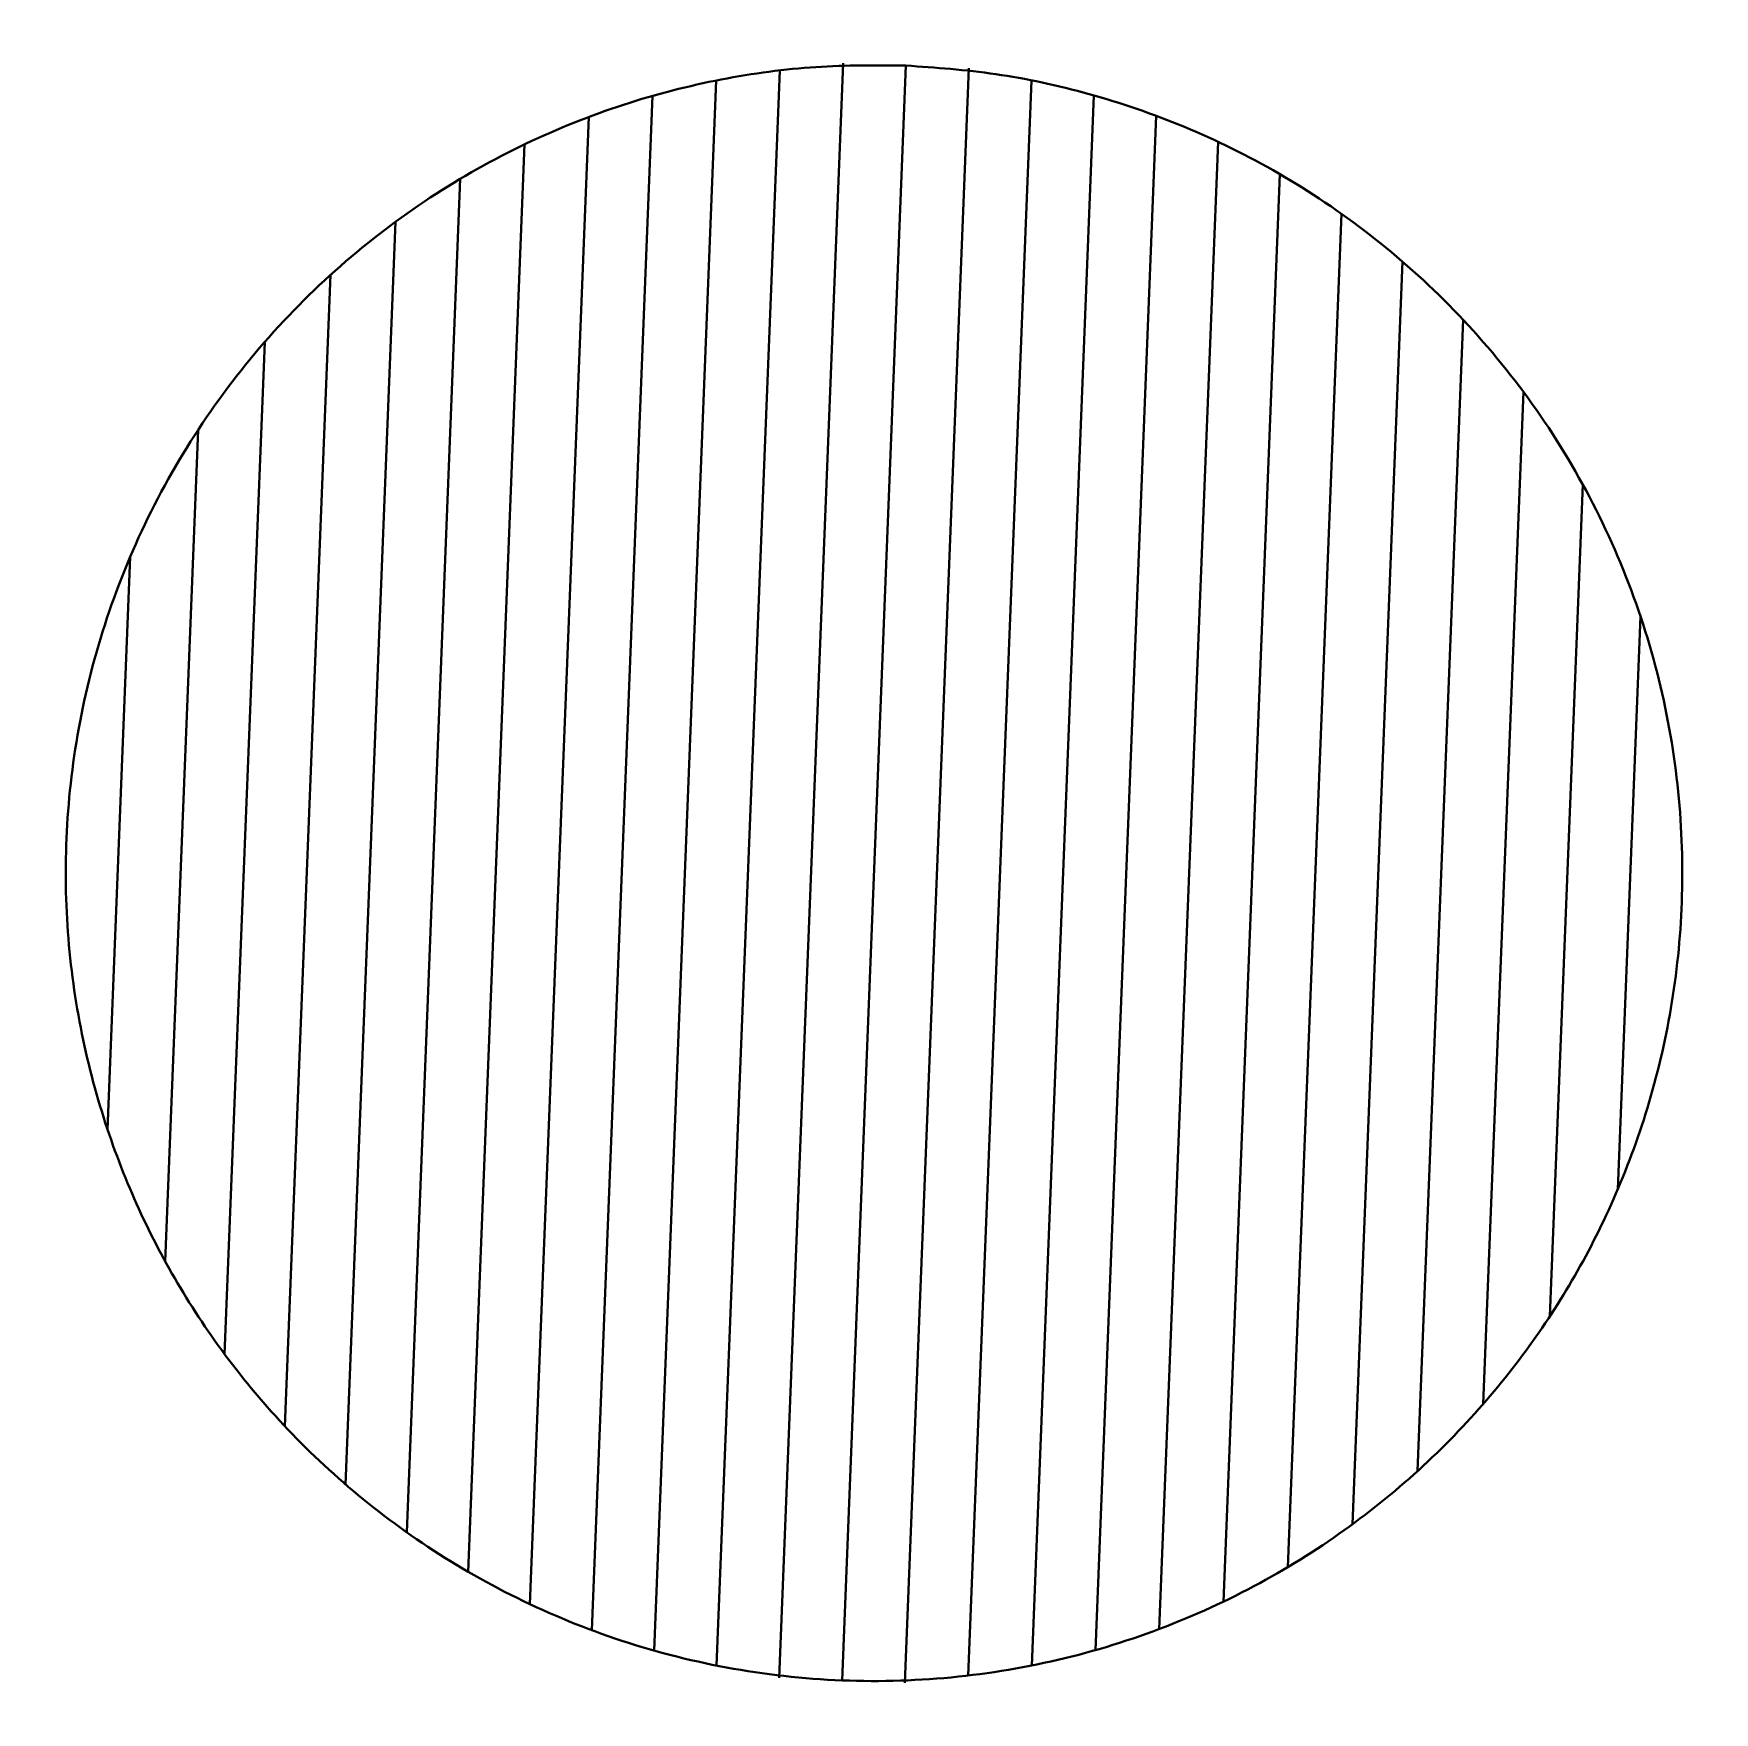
# Model space of a CAD drawing. Header units: metres. Extents: x 599858 to 604937, y 1147506 to 1148114.
# Drawn here: x 603350.352 to 603354.355, y 1147771.639 to 1147775.639 of the extents above; entities that cross this region are included whole.
import ezdxf

# ---------------------------------------------------------------- set-up
doc = ezdxf.new("R2010")
doc.units = ezdxf.units.M
doc.header["$MEASUREMENT"] = 0
doc.layers.add('TF_V_---_Bor--_2', color=140, linetype='Continuous', lineweight=40)
doc.layers.add('TV_U_APT_SSkrm', color=5, linetype='Continuous', lineweight=13)

# ---------------------------------------------------------------- blocks, each defined once
blk = doc.blocks.new('VBORING_8')
at = {"layer": 'TF_V_---_Bor--_2'}
for p, q in [((-0.15, 1.925), (-0.15, -1.925)), ((0, 1.925), (0, -1.925)), ((0.15, 1.925), (0.15, -1.925)), ((-0.3, 1.9015), (-0.3, -1.9015)), ((0.3, 1.9015), (0.3, -1.9015)), ((-0.45, 1.8717), (-0.45, -1.8717)), ((0.45, 1.8717), (0.45, -1.8717)), ((-0.6, 1.8291), (-0.6, -1.8291)), ((0.6, 1.8291), (0.6, -1.8291)), ((-0.75, 1.7729), (-0.75, -1.7729)), ((0.75, 1.7729), (0.75, -1.7729)), ((-0.9, 1.7017), (-0.9, -1.7017)), ((0.9, 1.7017), (0.9, -1.7017)), ((-1.05, 1.6134), (-1.05, -1.6134)), ((1.05, 1.6134), (1.05, -1.6134)), ((-1.2, 1.5052), (-1.2, -1.5052)), ((1.2, 1.5052), (1.2, -1.5052)), ((-1.35, 1.3723), (-1.35, -1.3723)), ((1.35, 1.3723), (1.35, -1.3723)), ((-1.5, 1.2065), (-1.5, -1.2065)), ((1.5, 1.2065), (1.5, -1.2065)), ((-1.65, 0.9915), (-1.65, -0.9915)), ((1.65, 0.9915), (1.65, -0.9915)), ((-1.8, 0.6824), (-1.8, -0.6824)), ((1.8, 0.6824), (1.8, -0.6824))]:
    blk.add_line(p, q, dxfattribs=at)
blk.add_rational_spline([(0, 1.925), (-3.3342, 1.925), (-1.6671, -0.9625), (0, -3.85), (1.6671, -0.9625), (3.3342, 1.925), (0, 1.925)], [1, 0.5, 1, 0.5, 1, 0.5, 1], degree=2, knots=[0, 0, 0, 0.333333, 0.333333, 0.666667, 0.666667, 1, 1, 1], dxfattribs=at)
at = {"layer": 'TV_U_APT_SSkrm', "flags": 1}
for tag in ['journr', 'formaal', 'formaal_txt', 'formanv', 'formanv_simple', 'slutaar', 'slutdato', 'sted1', 'symbol_rgb', 'txt_search', 'virktyp', 'virktypt', 'xutm', 'yutm', 'anlaegid', 'anlaegnr', 'anvendelse', 'anvendelse_txt', 'bbid', 'borid', 'boringsby', 'boringsdybde', 'boringspostnr', 'dgunr', 'dgunr_trimmed', 'id', 'kode_tekst', 'kommunenavn', 'kommunenr', 'koormetode', 'koormetode_txt', 'kote', 'metode', 'ogc_fid', 'region', 'region_tekst', 'url', 'usikkerhed_m', 'usikkerhed_m_num']:
    blk.add_attdef(tag, (-557507.5168, -1170735.3991), '', height=0.002, dxfattribs=at)
blk = doc.blocks.new('VBORING_19')
at = {"layer": 'TF_V_---_Bor--_2'}
for p, q in [((-0.15, 1.925), (-0.15, -1.925)), ((0, 1.925), (0, -1.925)), ((0.15, 1.925), (0.15, -1.925)), ((-0.3, 1.9015), (-0.3, -1.9015)), ((0.3, 1.9015), (0.3, -1.9015)), ((-0.45, 1.8717), (-0.45, -1.8717)), ((0.45, 1.8717), (0.45, -1.8717)), ((-0.6, 1.8291), (-0.6, -1.8291)), ((0.6, 1.8291), (0.6, -1.8291)), ((-0.75, 1.7729), (-0.75, -1.7729)), ((0.75, 1.7729), (0.75, -1.7729)), ((-0.9, 1.7017), (-0.9, -1.7017)), ((0.9, 1.7017), (0.9, -1.7017)), ((-1.05, 1.6134), (-1.05, -1.6134)), ((1.05, 1.6134), (1.05, -1.6134)), ((-1.2, 1.5052), (-1.2, -1.5052)), ((1.2, 1.5052), (1.2, -1.5052)), ((-1.35, 1.3723), (-1.35, -1.3723)), ((1.35, 1.3723), (1.35, -1.3723)), ((-1.5, 1.2065), (-1.5, -1.2065)), ((1.5, 1.2065), (1.5, -1.2065)), ((-1.65, 0.9915), (-1.65, -0.9915)), ((1.65, 0.9915), (1.65, -0.9915)), ((-1.8, 0.6824), (-1.8, -0.6824)), ((1.8, 0.6824), (1.8, -0.6824))]:
    blk.add_line(p, q, dxfattribs=at)
blk.add_rational_spline([(0, 1.925), (-3.3342, 1.925), (-1.6671, -0.9625), (0, -3.85), (1.6671, -0.9625), (3.3342, 1.925), (0, 1.925)], [1, 0.5, 1, 0.5, 1, 0.5, 1], degree=2, knots=[0, 0, 0, 0.333333, 0.333333, 0.666667, 0.666667, 1, 1, 1], dxfattribs=at)
at = {"layer": 'TV_U_APT_SSkrm', "flags": 1}
for tag in ['journr', 'formaal', 'formaal_tekst', 'formanv', 'formanv_tekst', 'sted1', 'symbol_outline_rgb', 'txt_search', 'virktyp', 'virktypt', 'xutm', 'yutm', 'anlaegid', 'anlaegnr', 'anlaegsnavn', 'anvendelse', 'anvendelse_tekst', 'borid', 'boringsby', 'broendborer', 'cyklogram', 'dataejer', 'dgunr', 'dgunr_org', 'dybde', 'dybde_num', 'hovedtype', 'id', 'kode', 'kode_tekst', 'kommunenavn', 'komnr', 'region', 'region_tekst', 'rgb', 'url', 'postnr', 'aar', 'aar_num']:
    blk.add_attdef(tag, (-557507.5168, -1170735.3991), '', height=0.002, dxfattribs=at)

msp = doc.modelspace()

# ---------------------------------------------------------------- block references
at = {"layer": 'TF_V_---_Bor--_2', "xscale": 0.9999947438912394, "yscale": 0.9999947650870082, "zscale": 0.9999947438912394, "rotation": 357.734278271749}
for name in ['VBORING_8', 'VBORING_19']:
    msp.add_blockref(name, (603352.3533, 1147773.639), dxfattribs=at)

doc.saveas('drawing.dxf')
